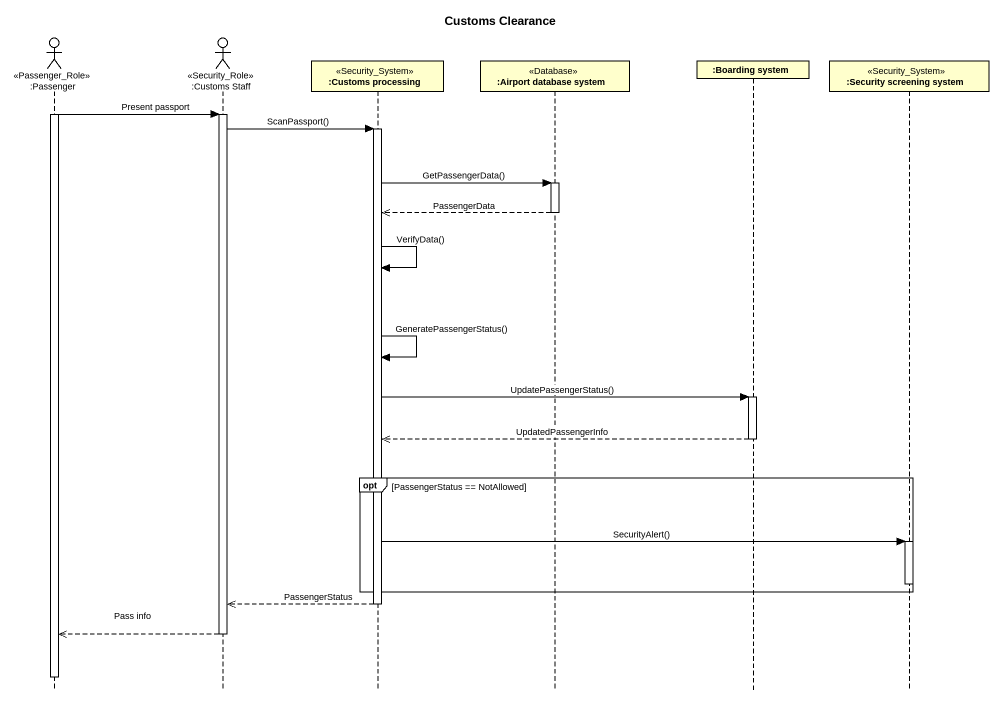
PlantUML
@startuml
title Customs Clearance
hide footbox
actor ":Passenger" as Passenger <<Passenger_Role>>
actor ":Customs Staff" as Customs_Staff <<Security_Role>>
participant ":Customs processing" as Customs_processing <<Security_System>>
participant ":Airport database system" as Airport_database_system <<Database>>
participant ":Boarding system" as Boarding_system
participant ":Security screening system" as Security_screening_system <<Security_System>>

activate Passenger
Passenger -> Customs_Staff : Present passport
activate Customs_Staff
Customs_Staff -> Customs_processing : ScanPassport()
activate Customs_processing
Customs_processing -> Airport_database_system : GetPassengerData()
activate Airport_database_system
Airport_database_system -->> Customs_processing : PassengerData
deactivate Airport_database_system
Customs_processing -> Customs_processing : VerifyData()
Customs_processing -> Customs_processing : GeneratePassengerStatus()
Customs_processing -> Boarding_system : UpdatePassengerStatus()
activate Boarding_system
Boarding_system -->> Customs_processing : UpdatedPassengerInfo
deactivate Boarding_system
opt PassengerStatus == NotAllowed
  Customs_processing -> Security_screening_system : SecurityAlert()
  activate Security_screening_system
  deactivate Security_screening_system
end
Customs_processing -->> Customs_Staff : PassengerStatus
deactivate Customs_processing
Customs_Staff -->> Passenger : Pass info
deactivate Customs_Staff
deactivate Passenger
@enduml
